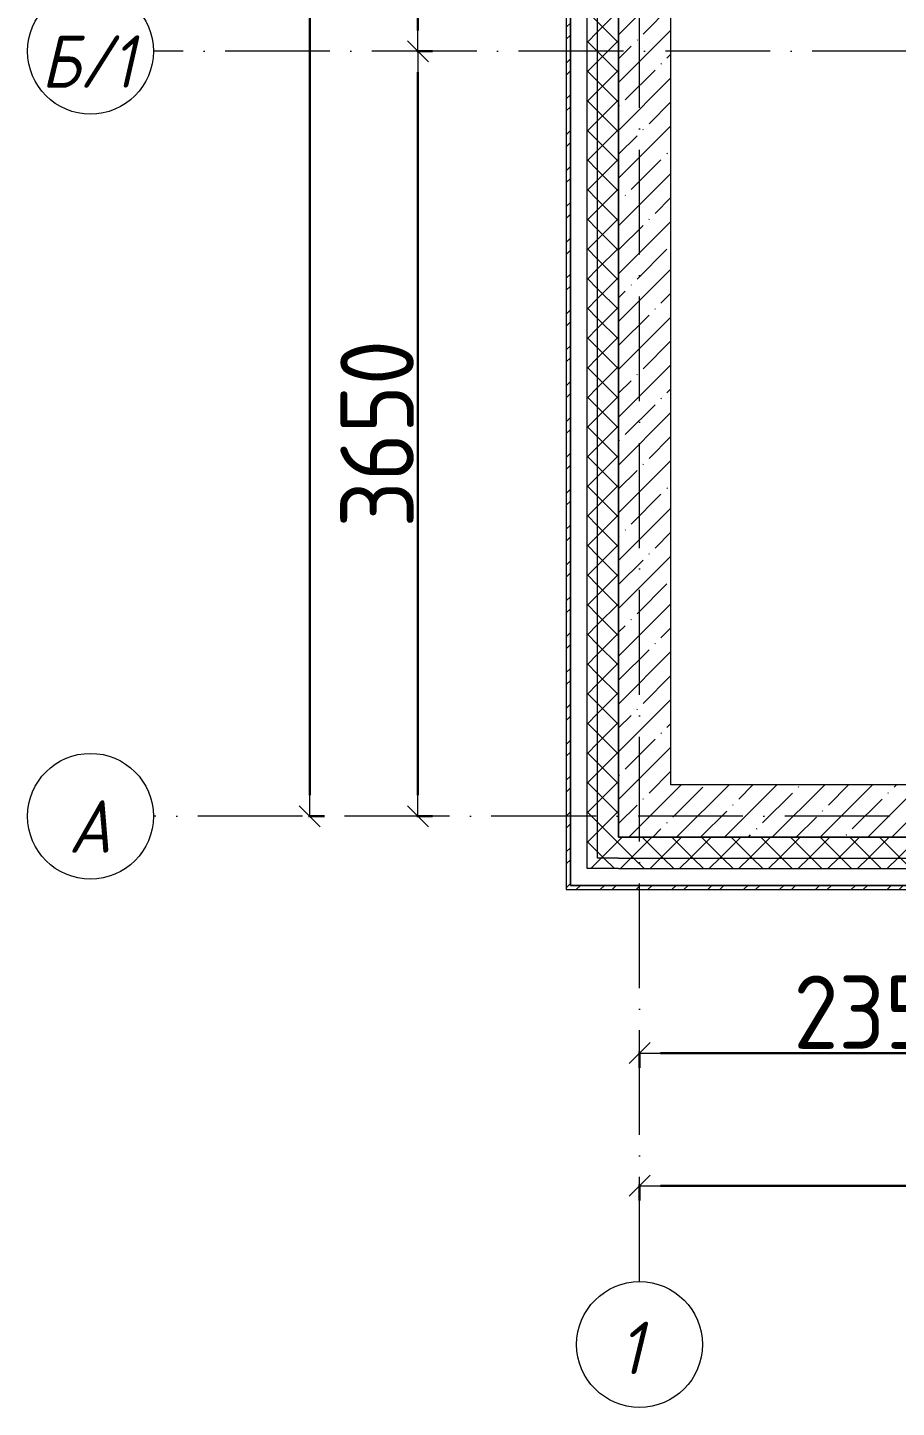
# Model space of a CAD drawing. Header units: millimetres. Extents: x -213536 to 1564669, y -45299 to 942238.
# Drawn here: x 564145 to 568289, y 422415 to 428998 of the extents above; entities that cross this region are included whole.
import ezdxf

# ---------------------------------------------------------------- set-up
doc = ezdxf.new("R2010")
doc.units = ezdxf.units.MM
doc.linetypes.add('50_200_ШТРИХ_1Т_ш5_п1_п1_', pattern=[700, 500, -100, 0, -100])
for name, color, linetype, lineweight in [('0-1', 7, 'Continuous', 5), ('3) ЖБ 4м', 3, 'Continuous', 30), ('Общие ребра', 7, 'Continuous', 9), ('Оси', 7, 'Continuous', 9), ('Оси-1', 7, 'Continuous', 20), ('Оси-2', 7, '50_200_ШТРИХ_1Т_ш5_п1_п1_', 9), ('Размеры', 7, 'Continuous', 15), ('Стены-1', 7, 'Continuous', 13), ('Штриховка разреза-1', 7, 'Continuous', 9)]:
    doc.layers.add(name, color=color, linetype=linetype, lineweight=lineweight)
doc.styles.add('ISOCPEUR_I_1', font='isocpeui.ttf', dxfattribs={"width": 0.85, "height": 2.5})
doc.styles.add('СПДС', font='isocpeur.ttf', dxfattribs={"width": 0.9})
doc.dimstyles.new('Размера А3', dxfattribs={"dimtxt": 200, "dimasz": 100, "dimexe": 70, "dimexo": 100, "dimgap": 20, "dimtad": 1, "dimdec": 0, "dimrnd": 10, "dimzin": 0, "dimdsep": 46, "dimtxsty": 'СПДС', "dimblk": 'ARROWHEAD_6', "dimcen": 1, "dimclrd": 256, "dimclre": 256, "dimclrt": 256, "dimazin": 0, "dimtfac": 1, "dimtdec": 0, "dimtmove": 2, "dimatfit": 3, "dimfxl": 1, "dimtolj": 1, "dimtzin": 0, "dimarcsym": 0})
pattern_1 = [(45, (0, 0), (-70.71068, 70.71068), []), (135, (0, 0), (-70.71068, -70.71068), [])]
pattern_2 = [(45, (0, 0), (-114.0493, 114.0493), []), (45, (114.05, 0), (-114.0493, 114.0493), [201.612, -40.322, 3.353, -36.97])]
pattern_3 = [(45, (0, 0), (-85.5366, 85.5366), []), (45, (57.02, 0), (-85.5366, 85.5366), [])]

# ---------------------------------------------------------------- blocks, each defined once
blk = doc.blocks.new('Ось сетки - Круг_Ø6_00__ISO-2_5_0_9K_-16731441-АИ2_03_План отделки стен 3-го этажа _Часть 2_')
at = {"layer": 'Оси-1'}
blk.add_circle((0, 0), 3, dxfattribs=at)
blk = doc.blocks.new('ARROWHEAD_6')
at = {"color": 0, "linetype": 'Continuous'}
for p, q in [((0, 0), (-1, 0)), ((-0.5, -0.5), (0.5, 0.5))]:
    blk.add_line(p, q, dxfattribs=at)
blk = doc.blocks.new('*D4689')
at = {"layer": 'Defpoints', "color": 0, "transparency": 16777216}
for p in [(429529.1, 428885.4), (429635.2, 428885.4), (429529.1, 425235.4)]:
    blk.add_point(p, dxfattribs=at)
at = {"layer": 'Размеры', "lineweight": -2, "transparency": 16777216}
for p, q in [((429629.1, 428885.4), (429705.2, 428885.4)), ((429635.2, 425335.4), (429635.2, 428785.4)), ((429629.1, 425235.4), (429705.2, 425235.4))]:
    blk.add_line(p, q, dxfattribs=at)
at = {"layer": 'Размеры', "lineweight": -2, "transparency": 16777216, "xscale": 100, "yscale": 100, "zscale": 100}
for p, rotation in [((429635.2, 428885.4), 90), ((429635.2, 425235.4), 270)]:
    blk.add_blockref('ARROWHEAD_6', p, dxfattribs=dict(at, rotation=rotation))
at = {"layer": 'Размеры', "transparency": 16777216, "insert": (429440.2, 427060.4), "char_height": 350, "width": 2.488, "attachment_point": 5, "rotation": 90, "style": 'СПДС'}
blk.add_mtext('\\A1;3650', dxfattribs=at)
blk = doc.blocks.new('*D4690')
at = {"layer": 'Defpoints', "color": 0, "transparency": 16777216}
for p in [(429529.1, 433035.4), (429635.2, 433035.4), (429529.1, 428885.4)]:
    blk.add_point(p, dxfattribs=at)
at = {"layer": 'Размеры', "lineweight": -2, "transparency": 16777216}
for p, q in [((429629.1, 433035.4), (429705.2, 433035.4)), ((429635.2, 428985.4), (429635.2, 432935.4)), ((429629.1, 428885.4), (429705.2, 428885.4))]:
    blk.add_line(p, q, dxfattribs=at)
at = {"layer": 'Размеры', "lineweight": -2, "transparency": 16777216, "xscale": 100, "yscale": 100, "zscale": 100}
for p, rotation in [((429635.2, 433035.4), 90), ((429635.2, 428885.4), 270)]:
    blk.add_blockref('ARROWHEAD_6', p, dxfattribs=dict(at, rotation=rotation))
at = {"layer": 'Размеры', "transparency": 16777216, "insert": (429440.2, 430960.4), "char_height": 350, "width": 2.375, "attachment_point": 5, "rotation": 90, "style": 'СПДС'}
blk.add_mtext('\\A1;4150', dxfattribs=at)
blk = doc.blocks.new('*D4702')
at = {"layer": 'Defpoints', "color": 0, "transparency": 16777216}
for p in [(429013.2, 474685.4), (429119.2, 474685.4), (429013.2, 425235.4)]:
    blk.add_point(p, dxfattribs=at)
at = {"layer": 'Размеры', "lineweight": -2, "transparency": 16777216}
for p, q in [((429113.2, 474685.4), (429189.2, 474685.4)), ((429119.2, 425335.4), (429119.2, 474585.4)), ((429113.2, 425235.4), (429189.2, 425235.4))]:
    blk.add_line(p, q, dxfattribs=at)
at = {"layer": 'Размеры', "lineweight": -2, "transparency": 16777216, "xscale": 100, "yscale": 100, "zscale": 100}
for p, rotation in [((429119.2, 474685.4), 90), ((429119.2, 425235.4), 270)]:
    blk.add_blockref('ARROWHEAD_6', p, dxfattribs=dict(at, rotation=rotation))
at = {"layer": 'Размеры', "transparency": 16777216, "insert": (428924.2, 449960.4), "char_height": 350, "width": 3.261, "attachment_point": 5, "rotation": 90, "style": 'СПДС'}
blk.add_mtext('\\A1;49450', dxfattribs=at)
blk = doc.blocks.new('*D4711')
at = {"layer": 'Defpoints', "color": 0, "transparency": 16777216}
for p in [(430692.1, 424211.7), (433042.1, 424211.7), (433042.1, 424105.6)]:
    blk.add_point(p, dxfattribs=at)
at = {"layer": 'Размеры', "lineweight": -2, "transparency": 16777216}
for p, q in [((430692.1, 424111.7), (430692.1, 424035.6)), ((430792.1, 424105.6), (432942.1, 424105.6)), ((433042.1, 424111.7), (433042.1, 424035.6))]:
    blk.add_line(p, q, dxfattribs=at)
at = {"layer": 'Размеры', "lineweight": -2, "transparency": 16777216, "xscale": 100, "yscale": 100, "zscale": 100, "rotation": 180}
blk.add_blockref('ARROWHEAD_6', (430692.1, 424105.6), dxfattribs=at)
at = {"layer": 'Размеры', "lineweight": -2, "transparency": 16777216, "xscale": 100, "yscale": 100, "zscale": 100}
blk.add_blockref('ARROWHEAD_6', (433042.1, 424105.6), dxfattribs=at)
at = {"layer": 'Размеры', "transparency": 16777216, "insert": (431867.1, 424300.6), "char_height": 350, "width": 2.488, "attachment_point": 5, "style": 'СПДС'}
blk.add_mtext('\\A1;2350', dxfattribs=at)
blk = doc.blocks.new('*D4743')
at = {"layer": 'Defpoints', "color": 0, "transparency": 16777216}
for p in [(430692.1, 423578.1), (534192.1, 423578.1), (534192.1, 423472.1)]:
    blk.add_point(p, dxfattribs=at)
at = {"layer": 'Размеры', "lineweight": -2, "transparency": 16777216}
for p, q in [((430692.1, 423478.1), (430692.1, 423402.1)), ((430792.1, 423472.1), (534092.1, 423472.1)), ((534192.1, 423478.1), (534192.1, 423402.1))]:
    blk.add_line(p, q, dxfattribs=at)
at = {"layer": 'Размеры', "lineweight": -2, "transparency": 16777216, "xscale": 100, "yscale": 100, "zscale": 100, "rotation": 180}
blk.add_blockref('ARROWHEAD_6', (430692.1, 423472.1), dxfattribs=at)
at = {"layer": 'Размеры', "lineweight": -2, "transparency": 16777216, "xscale": 100, "yscale": 100, "zscale": 100}
blk.add_blockref('ARROWHEAD_6', (534192.1, 423472.1), dxfattribs=at)
at = {"layer": 'Размеры', "transparency": 16777216, "insert": (482442.1, 423667.1), "char_height": 350, "width": 3.544, "attachment_point": 5, "style": 'СПДС'}
blk.add_mtext('\\A1;103500', dxfattribs=at)
blk = doc.blocks.new('0125-Р-ОО-Ш2-АР-о_23_10_2024_rvt-1-АИ2_03_План отделки стен 3-го этажа _Часть 2_')
at = {"layer": 'Штриховка разреза-1'}
h = blk.add_hatch(dxfattribs=at)
h.set_pattern_fill('FP_81', color=256, style=0, pattern_type=2)
h.set_pattern_definition(pattern_1)
h.paths.add_polyline_path([(-250, -250), (-200, -250), (-200, 4050), (-250, 4050), (-250, 1404.5)], flags=0)
h.paths.add_polyline_path([(-200, 5850), (-200, 8600), (-250, 8600), (-250, 5850)], flags=0)
h.paths.add_polyline_path([(-250, 10400), (-200, 10400), (-200, 11335), (-250, 11335), (-250, 10645.1)], flags=0)
h = blk.add_hatch(dxfattribs=at)
h.set_pattern_fill('FP_81', color=256, style=0, pattern_type=2)
h.set_pattern_definition(pattern_1)
h.paths.add_polyline_path([(-200, -200), (-100, -200), (-100, 4050), (-200, 4050), (-200, 1404.5)], flags=0)
h.paths.add_polyline_path([(-100, 5850), (-100, 8525), (-106, 8525), (-106, 8600), (-200, 8600), (-200, 5850)], flags=0)
h.paths.add_polyline_path([(-200, 10400), (-106, 10400), (-106, 10475), (-100, 10475), (-100, 11335), (-200, 11335), (-200, 10645.1)], flags=0)
h = blk.add_hatch(dxfattribs=at)
h.set_pattern_fill('FP_80', color=256, style=0, pattern_type=2)
h.set_pattern_definition(pattern_3)
h.paths.add_polyline_path([(-350, -350), (-330, -350), (-330, 4050), (-350, 4050), (-350, 1404.5)], flags=0)
h.paths.add_polyline_path([(-350, 5850), (-330, 5850), (-330.3, 8600), (-350, 8600)], flags=0)
h.paths.add_polyline_path([(-330.3, 10400), (-330, 10400), (-330.3, 11315), (-350, 11315), (-350, 10400)], flags=0)
h = blk.add_hatch(dxfattribs=at)
h.set_pattern_fill('FP_2', color=256, style=0, pattern_type=2)
h.set_pattern_definition(pattern_2)
h.paths.add_polyline_path([(150, -100), (150, 4050), (-100, 4050), (-100, -100)], flags=0)
h.paths.add_polyline_path([(150, 5850), (150, 7650), (-100, 7650), (-100, 5850)], flags=0)
h = blk.add_hatch(dxfattribs=at)
h.set_pattern_fill('FP_2', color=256, style=0, pattern_type=2)
h.set_pattern_definition(pattern_2)
h.paths.add_polyline_path([(6659.7, -100), (7650, -100), (7650, 150), (150, 150), (150, -100), (6193.7, -100)], flags=0)
h = blk.add_hatch(dxfattribs=at)
h.set_pattern_fill('FP_81', color=256, style=0, pattern_type=2)
h.set_pattern_definition(pattern_1)
h.paths.add_polyline_path([(102188.9, -200), (103600, -200), (103600, -100), (94575, -100), (94575, -106), (94500, -106), (94500, -200), (98460.9, -200)], flags=0)
h.paths.add_polyline_path([(91850, -200), (92700, -200), (92700, -106), (92625, -106), (92625, -100), (84750, -100), (84750, -200), (91350, -200)], flags=0)
h.paths.add_polyline_path([(83549.1, -200), (83750, -200), (83750, -100), (82625, -100), (82625, -106), (82550, -106), (82550, -200), (82617.1, -200)], flags=0)
h.paths.add_polyline_path([(80675, -200), (80750, -200), (80750, -106), (80675, -106), (80675, -100), (79625, -100), (79625, -106), (79550, -106), (79550, -200), (79821.1, -200)], flags=0)
h.paths.add_polyline_path([(77750, -200), (77750, -100), (76625, -100), (76625, -106), (76550, -106), (76550, -200), (77250, -200)], flags=0)
h.paths.add_polyline_path([(73425, -200), (74750, -200), (74750, -100), (73425, -100), (73425, -106), (73350, -106), (73350, -200), (73356, -200)], flags=0)
h.paths.add_polyline_path([(70350, -200), (71550, -200), (71550, -106), (71475, -106), (71475, -100), (70425, -100), (70425, -106), (70350, -106)], flags=0)
h.paths.add_polyline_path([(67356, -200), (68550, -200), (68550, -100), (67425, -100), (67425, -106), (67350, -106), (67350, -200)], flags=0)
h.paths.add_polyline_path([(64909.2, -200), (65550, -200), (65550, -106), (65475, -106), (65475, -100), (64425, -100), (64425, -106), (64350, -106), (64350, -200)], flags=0)
h.paths.add_polyline_path([(62200, -200), (62550, -200), (62550, -106), (62475, -106), (62475, -100), (61425, -100), (61425, -106), (61350, -106), (61350, -200), (62113.2, -200)], flags=0)
h.paths.add_polyline_path([(59550, -200), (59550, -106), (59475, -106), (59475, -100), (58425, -100), (58425, -106), (58350, -106), (58350, -200), (59317.3, -200)], flags=0)
h.paths.add_polyline_path([(56521.3, -200), (56550, -200), (56550, -106), (56475, -106), (56475, -100), (55425, -100), (55425, -106), (55350, -106), (55350, -200), (55589.3, -200)], flags=0)
h.paths.add_polyline_path([(52350, -200), (53550, -200), (53550, -106), (53475, -106), (53475, -100), (52425, -100), (52425, -106), (52350, -106)], flags=0)
h.paths.add_polyline_path([(47475, -200), (47550, -200), (47550, -106), (47475, -106), (47475, -100), (46425, -100), (46425, -106), (46350, -106), (46350, -200), (47201.4, -200)], flags=0)
h.paths.add_polyline_path([(44405.4, -200), (44550, -200), (44550, -106), (44475, -106), (44475, -100), (43425, -100), (43425, -106), (43350, -106), (43350, -200), (43473.4, -200)], flags=0)
h.paths.add_polyline_path([(41550, -200), (41550, -106), (41475, -105.4), (41475, -100), (40150, -100), (40150, -200), (41544, -200)], flags=0)
h.paths.add_polyline_path([(38350, -200), (38350, -106), (38275, -106), (38275, -100), (37150, -100), (37150, -200), (37881.4, -200)], flags=0)
h.paths.add_polyline_path([(34153.5, -200), (35350, -200), (35350, -106), (35275, -106), (35275, -100), (34225, -100), (34225, -106), (34150, -106), (34150, -200)], flags=0)
h.paths.add_polyline_path([(32275, -200), (32350, -200), (32350, -106), (32275, -106), (32275, -100), (31150, -100), (31150, -200), (31650, -200)], flags=0)
h.paths.add_polyline_path([(28650, -200), (29350, -200), (29350, -106), (29275, -106), (29275, -100), (28150, -100), (28150, -200), (28561.5, -200)], flags=0)
h.paths.add_polyline_path([(25299.5, -200), (26350, -200), (26350, -106), (26275, -106), (26275, -100), (25225, -100), (25225, -106), (25150, -106), (25150, -200), (25225, -200)], flags=0)
h.paths.add_polyline_path([(17350, -200), (17350, -106), (17275, -106), (17275, -100), (16225, -100), (16225, -106), (16150, -106), (16150, -200), (17250, -200)], flags=0)
h.paths.add_polyline_path([(15150, -200), (15150, -106), (15075, -106), (15075, -100), (9825, -100), (9825, -106), (9750, -106), (9750, -200), (14581.6, -200)], flags=0)
h.paths.add_polyline_path([(8057.7, -200), (8750, -200), (8750, -106), (8675, -106), (8675, -100), (-100, -100), (-100, -200), (7125.7, -200)], flags=0)
h = blk.add_hatch(dxfattribs=at)
h.set_pattern_fill('FP_81', color=256, style=0, pattern_type=2)
h.set_pattern_definition(pattern_1)
h.paths.add_polyline_path([(103120.9, -250), (103700, -250), (103700, -200), (94500, -200), (94500, -250), (102188.9, -250)], flags=0)
h.paths.add_polyline_path([(92700, -250), (92700, -200), (84750, -200), (84750, -250), (91937, -250)], flags=0)
h.paths.add_polyline_path([(83549.1, -250), (83750, -250), (83750, -200), (82550, -200), (82550, -250), (82617.1, -250)], flags=0)
h.paths.add_polyline_path([(79821.1, -250), (80750, -250), (80750, -200), (79550, -200), (79550, -250)], flags=0)
h.paths.add_polyline_path([(77750, -250), (77750, -200), (76550, -200), (76550, -250), (77025.1, -250)], flags=0)
h.paths.add_polyline_path([(74229.1, -250), (74750, -250), (74750, -200), (73350, -200), (73350, -250)], flags=0)
h.paths.add_polyline_path([(70501.2, -250), (71550, -250), (71550, -200), (70350, -200), (70350, -250)], flags=0)
h.paths.add_polyline_path([(68550, -250), (68550, -200), (67350, -200), (67350, -250), (67705.2, -250)], flags=0)
h.paths.add_polyline_path([(64909.2, -250), (65550, -250), (65550, -200), (64350, -200), (64350, -250)], flags=0)
h.paths.add_polyline_path([(62550, -250), (62550, -200), (61350, -200), (61350, -250), (62113.2, -250)], flags=0)
h.paths.add_polyline_path([(59317.3, -250), (59550, -250), (59550, -200), (58350, -200), (58350, -250)], flags=0)
h.paths.add_polyline_path([(56521.3, -250), (56550, -250), (56550, -200), (55350, -200), (55350, -250), (55589.3, -250)], flags=0)
h.paths.add_polyline_path([(53550, -250), (53550, -200), (52350, -200), (52350, -250), (52793.3, -250)], flags=0)
h.paths.add_polyline_path([(46735.4, -250), (47550, -250), (47550, -200), (46350, -200), (46350, -250)], flags=0)
h.paths.add_polyline_path([(44550, -250), (44550, -200), (43350, -200), (43350, -250), (44405.4, -250)], flags=0)
h.paths.add_polyline_path([(41550, -250), (41550, -200), (40150, -200), (40150, -250), (40677.4, -250)], flags=0)
h.paths.add_polyline_path([(37881.4, -250), (38350, -250), (38350, -200), (37150, -200), (37150, -250), (37415.4, -250)], flags=0)
h.paths.add_polyline_path([(35085.5, -250), (35350, -250), (35350, -200), (34150, -200), (34150, -250), (34153.5, -250)], flags=0)
h.paths.add_polyline_path([(32350, -250), (32350, -200), (31150, -200), (31150, -250), (31357.5, -250)], flags=0)
h.paths.add_polyline_path([(28561.5, -250), (29350, -250), (29350, -200), (28150, -200), (28150, -250)], flags=0)
h.paths.add_polyline_path([(25765.5, -250), (26350, -250), (26350, -200), (25150, -200), (25150, -250), (25299.5, -250)], flags=0)
h.paths.add_polyline_path([(17350, -250), (17350, -200), (16150, -200), (16150, -250), (16445.6, -250)], flags=0)
h.paths.add_polyline_path([(14581.6, -250), (15150, -250), (15150, -200), (9750, -200), (9750, -250), (12717.6, -250)], flags=0)
h.paths.add_polyline_path([(8057.7, -250), (8750, -250), (8750, -200), (-200, -200), (-200, -250), (7125.7, -250)], flags=0)
h = blk.add_hatch(dxfattribs=at)
h.set_pattern_fill('FP_80', color=256, style=0, pattern_type=2)
h.set_pattern_definition(pattern_3)
h.paths.add_polyline_path([(40665, -350), (40665, -330), (40151, -330), (40151, -350)], flags=0)
h.paths.add_polyline_path([(37150, -350), (38350, -350), (38350, -330), (37150, -330)], flags=0)
h.paths.add_polyline_path([(35085.5, -350), (35350, -350), (35350, -330), (34151, -330), (34151, -350), (34153.5, -350)], flags=0)
h.paths.add_polyline_path([(32350, -350), (32350, -330), (31150, -330), (31150, -350), (31357.5, -350)], flags=0)
h.paths.add_polyline_path([(29350, -350), (29350, -330), (28151, -330), (28151, -350), (28561.5, -350)], flags=0)
h.paths.add_polyline_path([(26350, -350), (26350, -330), (25150, -330), (25150, -350), (25765.5, -350)], flags=0)
h.paths.add_polyline_path([(16445.6, -350), (17350, -350), (17350, -330), (16150, -330), (16150, -350)], flags=0)
h.paths.add_polyline_path([(15150, -350), (15150, -330), (9750, -330), (9750, -350), (14581.6, -350)], flags=0)
h.paths.add_polyline_path([(8057.7, -350), (8750, -350), (8750, -330), (-330, -330), (-330, -350), (7125.7, -350)], flags=0)
at = {"layer": 'Общие ребра'}
for p, q in [((-330, -330), (-330, 4050)), ((-330, 4050), (-330, -330)), ((-250, -250), (-250, 4050)), ((-200, -200), (-200, 4050)), ((-100, 4050), (-100, -100)), ((-100, -100), (-100, 4050)), ((-200, -250), (-250, -250)), ((-100, -200), (-200, -200)), ((-100, -250), (-200, -250)), ((-100, -200), (8750, -200)), ((-100, -250), (8750, -250)), ((-250, -330), (-100, -330))]:
    blk.add_line(p, q, dxfattribs=at)
at = {"layer": 'Стены-1'}
for p, q in [((-350, 4050), (-350, -350)), ((150, 150), (150, 4050)), ((7650, 150), (150, 150)), ((7650, -100), (-100, -100)), ((-100, -100), (150, -100)), ((150, -100), (7650, -100)), ((-350, -350), (-330, -350)), ((-330, -330), (-250, -330)), ((8750, -330), (-330, -330)), ((-330, -350), (8750, -350)), ((-250, -330), (-100, -330)), ((-100, -330), (8750, -330))]:
    blk.add_line(p, q, dxfattribs=at)
blk = doc.blocks.new('3этНиз')
at = {"layer": '0-1'}
blk.add_blockref('0125-Р-ОО-Ш2-АР-о_23_10_2024_rvt-1-АИ2_03_План отделки стен 3-го этажа _Часть 2_', (430692.1, 425235.4), dxfattribs=at)
blk = doc.blocks.new('Ось 3 этаж')
at = {"layer": 'Оси-2'}
for p, q in [((430692.1, 423014.8), (430692.1, 477896.8)), ((535630.4, 428885.4), (428373.3, 428885.4)), ((536900.4, 425235.4), (428373.3, 425235.4))]:
    blk.add_line(p, q, dxfattribs=at)
at = {"layer": 'Оси-1', "xscale": 99.99999999999993, "yscale": 99.99999999999993, "zscale": 99.99999999999993, "rotation": 89.99999999999982}
for p in [(428073.3, 428885.4), (428073.3, 425235.4)]:
    blk.add_blockref('Ось сетки - Круг_Ø6_00__ISO-2_5_0_9K_-16731441-АИ2_03_План отделки стен 3-го этажа _Часть 2_', p, dxfattribs=at)
at = {"layer": 'Оси-1', "xscale": 99.99999999999993, "yscale": 99.99999999999993, "zscale": 99.99999999999993}
blk.add_blockref('Ось сетки - Круг_Ø6_00__ISO-2_5_0_9K_-16731441-АИ2_03_План отделки стен 3-го этажа _Часть 2_', (430692.1, 422714.8), dxfattribs=at)
at = {"layer": 'Оси', "char_height": 250, "attachment_point": 1, "style": 'ISOCPEUR_I_1'}
for s, insert, width in [('\\fISOCPEUR|b0|i1|c204|p34|;\\W.9;Б', (427837.8, 428961.5), 223.671), ('/1', (428022.4, 428961.5), 346.329), ('\\fISOCPEUR|b0|i1|c204|p34|;\\W.9;А', (427968.8, 425311.5), 252.532), ('\\fISOCPEUR|b0|i1|c204|p34|;\\W.9;1', (430594.3, 422823.5), 144.304)]:
    blk.add_mtext(s, dxfattribs=dict(at, insert=insert, width=width))
at = {"layer": 'Размеры'}
for base, p1, p2, picture, middle in [((429119.2, 474685.4), (429013.2, 425235.4), (429013.2, 474685.4), '*D4702', (428924.2, 449960.4)), ((429635.2, 433035.4), (429529.1, 428885.4), (429529.1, 433035.4), '*D4690', (429440.2, 430960.4)), ((429635.2, 428885.4), (429529.1, 425235.4), (429529.1, 428885.4), '*D4689', (429440.2, 427060.4))]:
    dim = blk.add_linear_dim(base=base, p1=p1, p2=p2, angle=90, dimstyle='Размера А3', override={"dimtxt": 350}, dxfattribs=at)
    dim.commit()
    dim.dimension.update_dxf_attribs({"geometry": picture, "text_midpoint": middle})
for base, p1, p2, picture, middle in [((433042.1, 424105.6), (430692.1, 424211.7), (433042.1, 424211.7), '*D4711', (431867.1, 424300.6)), ((534192.1, 423472.1), (430692.1, 423578.1), (534192.1, 423578.1), '*D4743', (482442.1, 423667.1))]:
    dim = blk.add_linear_dim(base=base, p1=p1, p2=p2, dimstyle='Размера А3', override={"dimtxt": 350}, dxfattribs=at)
    dim.commit()
    dim.dimension.update_dxf_attribs({"geometry": picture, "text_midpoint": middle})

msp = doc.modelspace()

# ---------------------------------------------------------------- block references
at = {"color": 5, "lineweight": 30}
msp.add_blockref('Ось 3 этаж', (136371.8, 0), dxfattribs=at)
at = {"layer": '3) ЖБ 4м'}
msp.add_blockref('3этНиз', (136371.8, 0), dxfattribs=at)

doc.saveas('drawing.dxf')
